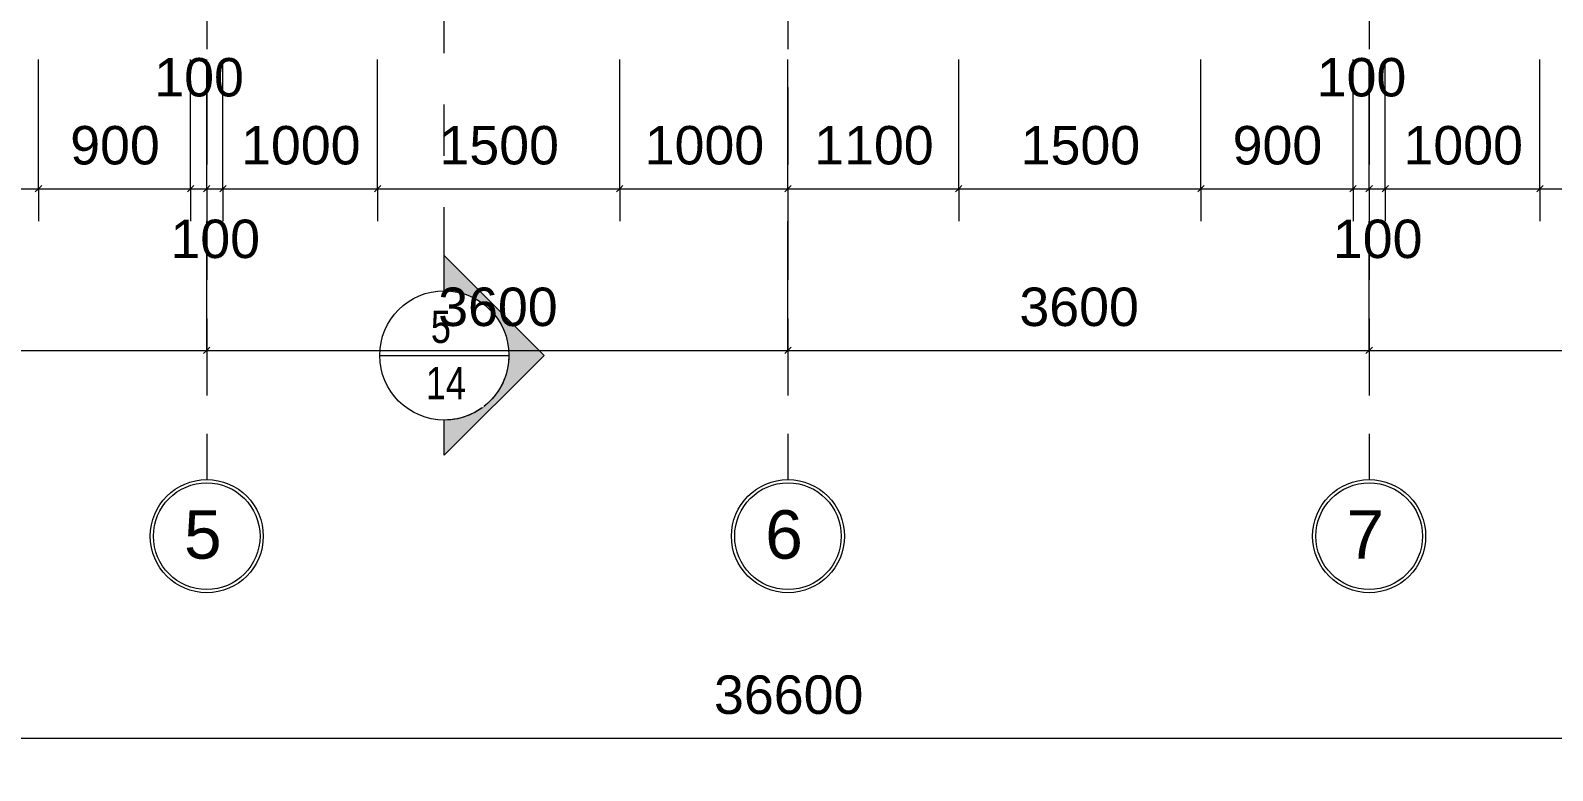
# Model space of a CAD drawing. Header units: millimetres. Extents: x -10792 to 44600, y -5903 to 19992.
# Drawn here: x 14158 to 23586, y -4800 to -221 of the extents above; entities that cross this region are included whole.
import ezdxf

# ---------------------------------------------------------------- set-up
doc = ezdxf.new("R2010")
doc.units = ezdxf.units.MM
for name, pattern in [('Abgebrochen', [714.375, 476.25, -238.125]), ('Aligning Line', [635, 317.5, -317.5]), ('Hidden', [714.375, 476.25, -238.125])]:
    doc.linetypes.add(name, pattern=pattern)
for name, color, linetype, lineweight in [('A-ANNO-DIMS', 211, 'Continuous', 9), ('A-ANNO-DIMS-100', 211, 'Continuous', 9), ('G-ANNO-SYMB', 111, 'Abgebrochen', 9), ('S-GRID', 1, 'Continuous', 9), ('S-GRID-IDEN', 1, 'Continuous', 9)]:
    doc.layers.add(name, color=color, linetype=linetype, lineweight=lineweight)
doc.styles.add('Arial_1', font='arial.ttf', dxfattribs={"width": 0.8, "height": 200})
doc.styles.add('Arial_2', font='arial.ttf', dxfattribs={"height": 300})
doc.styles.add('Arial_5', font='arial.ttf', dxfattribs={"height": 238.125})
doc.dimstyles.new('SecretInternalLinAngDimStyle5p4736185', dxfattribs={"dimscale": 304.8, "dimtxt": 242.94927, "dimasz": 0.130208, "dimexe": 0.656168, "dimexo": 0.0625, "dimgap": 0.260417, "dimtad": 1, "dimdec": 0, "dimrnd": 100, "dimzin": 0, "dimdsep": 46, "dimtxsty": 'Arial_5', "dimblk1": 'OBLIQUE', "dimblk2": 'OBLIQUE', "dimsah": 1, "dimcen": 0.09, "dimdle": 0.492126, "dimazin": 0, "dimtfac": 1, "dimtdec": 4, "dimtix": 1, "dimtmove": 0, "dimatfit": 3, "dimfxl": 2.624672, "dimfxlon": 1, "dimtvp": 1, "dimtolj": 1, "dimtzin": 0, "dimarcsym": 2})
doc.dimstyles.new('SecretInternalLinAngDimStyle5p4736185_1', dxfattribs={"dimscale": 304.8, "dimtxt": 242.94927, "dimasz": 0.130208, "dimexe": 0.656168, "dimexo": 0.0625, "dimgap": 0.260417, "dimtad": 1, "dimdec": 0, "dimrnd": 100, "dimzin": 0, "dimdsep": 46, "dimtxsty": 'Arial_5', "dimblk1": 'OBLIQUE', "dimblk2": 'OBLIQUE', "dimsah": 1, "dimcen": 0.09, "dimdle": 0.492126, "dimazin": 0, "dimtfac": 1, "dimtdec": 4, "dimtix": 1, "dimtmove": 2, "dimatfit": 3, "dimfxl": 2.624672, "dimfxlon": 1, "dimtvp": 1, "dimtolj": 1, "dimtzin": 0, "dimarcsym": 2})

# ---------------------------------------------------------------- blocks, each defined once
blk = doc.blocks.new('Section - CAT DUNG-122916-01_MẶT BẰNG TẦNG 1')
at = {"layer": 'G-ANNO-SYMB', "linetype": 'Continuous'}
h = blk.add_hatch(color=256, dxfattribs=at)
edge = h.paths.add_edge_path()
edge.add_line((0.181, 0), (-2, 0))
edge.add_arc((-6, 0), 4, 0, 90)
edge.add_arc((-6, 0), 4, 90, 180)
edge.add_line((-10, 0), (-12.181, 0))
edge.add_line((-12.181, 0), (-6, 6.181))
edge.add_line((-6, 6.181), (0.181, 0))
for p, q in [((-6, 6.181), (-12.181, 0)), ((0.181, 0), (-6, 6.181)), ((-12.181, 0), (-10, 0)), ((-2, 0), (0.181, 0))]:
    blk.add_line(p, q, dxfattribs=at)
for start, end in [(360, 180), (90, 180), (0, 90), (180, 360)]:
    blk.add_arc((-6, 0), 4, start, end, dxfattribs=at)
blk = doc.blocks.new('Grid - TRUC  D1-102336-01_MẶT BẰNG TẦNG 1')
at = {"layer": 'S-GRID-IDEN'}
for radius in [3.5, 3.3]:
    blk.add_circle((0, 0), radius, dxfattribs=at)
blk = doc.blocks.new('DIMBLOCK1-01_MẶT BẰNG TẦNG 1')
at = {"layer": 'A-ANNO-DIMS-100', "transparency": 16777216}
for p, q in [((550, -4600), (550, -3800)), ((37150, -4600), (37150, -3800)), ((400, -4600), (37300, -4600)), ((550, -4600), (530.2, -4619.8)), ((550, -4600), (569.8, -4580.2)), ((550, -4600), (550, -4800)), ((37150, -4600), (37130.2, -4619.8)), ((37150, -4600), (37169.8, -4580.2)), ((37150, -4600), (37150, -4800))]:
    blk.add_line(p, q, dxfattribs=at)
at = {"layer": 'A-ANNO-DIMS-100', "color": 0, "transparency": 16777216, "insert": (18392.1, -4211.5), "char_height": 238.12, "width": 1098.878, "attachment_point": 1, "line_spacing_factor": 0.941778, "style": 'Arial_5'}
blk.add_mtext('36600', dxfattribs=at)
blk = doc.blocks.new('_Oblique')
at = {"color": 0, "linetype": 'ByBlock', "lineweight": -2}
blk.add_line((-0.5, -0.5), (0.5, 0.5), dxfattribs=at)
blk = doc.blocks.new('DIMBLOCK5-01_MẶT BẰNG TẦNG 1')
at = {"layer": 'A-ANNO-DIMS-100', "transparency": 16777216}
for p, q in [((11650, -2200), (11650, -1400)), ((15250, -2200), (15250, -1400)), ((11650, -2200), (11630.2, -2219.8)), ((11650, -2200), (11669.8, -2180.2)), ((11650, -2200), (15250, -2200)), ((11650, -2200), (11650, -2400)), ((15250, -2200), (15230.2, -2219.8)), ((15250, -2200), (15269.8, -2180.2)), ((15250, -2200), (15250, -2400))]:
    blk.add_line(p, q, dxfattribs=at)
at = {"layer": 'A-ANNO-DIMS-100', "color": 0, "transparency": 16777216, "insert": (13083.7, -1811.5), "char_height": 238.12, "width": 879.103, "attachment_point": 1, "line_spacing_factor": 0.941778, "style": 'Arial_5'}
blk.add_mtext('3600', dxfattribs=at)
blk = doc.blocks.new('DIMBLOCK6-01_MẶT BẰNG TẦNG 1')
at = {"layer": 'A-ANNO-DIMS-100', "transparency": 16777216}
for p, q in [((15250, -2200), (15250, -1400)), ((18850, -2200), (18850, -1400)), ((15250, -2200), (15230.2, -2219.8)), ((15250, -2200), (15269.8, -2180.2)), ((15250, -2200), (18850, -2200)), ((15250, -2200), (15250, -2400)), ((18850, -2200), (18830.2, -2219.8)), ((18850, -2200), (18869.8, -2180.2)), ((18850, -2200), (18850, -2400))]:
    blk.add_line(p, q, dxfattribs=at)
at = {"layer": 'A-ANNO-DIMS-100', "color": 0, "transparency": 16777216, "insert": (16683.7, -1811.5), "char_height": 238.12, "width": 879.103, "attachment_point": 1, "line_spacing_factor": 0.941778, "style": 'Arial_5'}
blk.add_mtext('3600', dxfattribs=at)
blk = doc.blocks.new('DIMBLOCK7-01_MẶT BẰNG TẦNG 1')
at = {"layer": 'A-ANNO-DIMS-100', "transparency": 16777216}
for p, q in [((18850, -2200), (18850, -1400)), ((22450, -2200), (22450, -1400)), ((18850, -2200), (18830.2, -2219.8)), ((18850, -2200), (18869.8, -2180.2)), ((18850, -2200), (22450, -2200)), ((18850, -2200), (18850, -2400)), ((22450, -2200), (22430.2, -2219.8)), ((22450, -2200), (22469.8, -2180.2)), ((22450, -2200), (22450, -2400))]:
    blk.add_line(p, q, dxfattribs=at)
at = {"layer": 'A-ANNO-DIMS-100', "color": 0, "transparency": 16777216, "insert": (20283.7, -1811.5), "char_height": 238.12, "width": 879.103, "attachment_point": 1, "line_spacing_factor": 0.941778, "style": 'Arial_5'}
blk.add_mtext('3600', dxfattribs=at)
blk = doc.blocks.new('DIMBLOCK8-01_MẶT BẰNG TẦNG 1')
at = {"layer": 'A-ANNO-DIMS-100', "transparency": 16777216}
for p, q in [((22450, -2200), (22450, -1400)), ((26050, -2200), (26050, -1400)), ((22450, -2200), (22430.2, -2219.8)), ((22450, -2200), (22469.8, -2180.2)), ((22450, -2200), (26050, -2200)), ((22450, -2200), (22450, -2400)), ((26050, -2200), (26030.2, -2219.8)), ((26050, -2200), (26069.8, -2180.2)), ((26050, -2200), (26050, -2400))]:
    blk.add_line(p, q, dxfattribs=at)
at = {"layer": 'A-ANNO-DIMS-100', "color": 0, "transparency": 16777216, "insert": (23883.7, -1811.5), "char_height": 238.12, "width": 879.103, "attachment_point": 1, "line_spacing_factor": 0.941778, "style": 'Arial_5'}
blk.add_mtext('3600', dxfattribs=at)
blk = doc.blocks.new('DIMBLOCK32-01_MẶT BẰNG TẦNG 1')
at = {"layer": 'A-ANNO-DIMS-100', "transparency": 16777216}
for p, q in [((12708, -1200), (12708, -400)), ((14208, -1200), (14208, -400)), ((12708, -1200), (12688.2, -1219.8)), ((12708, -1200), (12727.8, -1180.2)), ((12708, -1200), (14208, -1200)), ((12708, -1200), (12708, -1400)), ((14208, -1200), (14188.2, -1219.8)), ((14208, -1200), (14227.8, -1180.2)), ((14208, -1200), (14208, -1400))]:
    blk.add_line(p, q, dxfattribs=at)
at = {"layer": 'A-ANNO-DIMS-100', "color": 0, "transparency": 16777216, "insert": (13091.7, -811.5), "char_height": 238.12, "width": 879.103, "attachment_point": 1, "line_spacing_factor": 0.941778, "style": 'Arial_5'}
blk.add_mtext('1500', dxfattribs=at)
blk = doc.blocks.new('DIMBLOCK33-01_MẶT BẰNG TẦNG 1')
at = {"layer": 'A-ANNO-DIMS-100', "transparency": 16777216}
for p, q in [((14208, -1200), (14208, -400)), ((15150, -1200), (15150, -400)), ((14208, -1200), (14188.2, -1219.8)), ((14208, -1200), (14227.8, -1180.2)), ((14208, -1200), (15150, -1200)), ((14208, -1200), (14208, -1400)), ((15150, -1200), (15130.2, -1219.8)), ((15150, -1200), (15169.8, -1180.2)), ((15150, -1200), (15150, -1400))]:
    blk.add_line(p, q, dxfattribs=at)
at = {"layer": 'A-ANNO-DIMS-100', "color": 0, "transparency": 16777216, "insert": (14404.3, -811.5), "char_height": 238.12, "width": 659.327, "attachment_point": 1, "line_spacing_factor": 0.941778, "style": 'Arial_5'}
blk.add_mtext('900', dxfattribs=at)
blk = doc.blocks.new('DIMBLOCK34-01_MẶT BẰNG TẦNG 1')
at = {"layer": 'A-ANNO-DIMS-100', "transparency": 16777216}
for p, q in [((15150, -1200), (15150, -400)), ((15250, -1200), (15250, -400)), ((15150, -1200), (15130.2, -1219.8)), ((15150, -1200), (15169.8, -1180.2)), ((15150, -1200), (15250, -1200)), ((15150, -1200), (15150, -1400)), ((15250, -1200), (15230.2, -1219.8)), ((15250, -1200), (15269.8, -1180.2)), ((15250, -1200), (15250, -1400))]:
    blk.add_line(p, q, dxfattribs=at)
at = {"layer": 'A-ANNO-DIMS-100', "color": 0, "transparency": 16777216, "insert": (14925.3, -390.9), "char_height": 238.12, "width": 659.327, "attachment_point": 1, "line_spacing_factor": 0.941778, "style": 'Arial_5'}
blk.add_mtext('100', dxfattribs=at)
blk = doc.blocks.new('DIMBLOCK35-01_MẶT BẰNG TẦNG 1')
at = {"layer": 'A-ANNO-DIMS-100', "transparency": 16777216}
for p, q in [((15250, -1200), (15250, -400)), ((15350, -1200), (15350, -400)), ((15250, -1200), (15230.2, -1219.8)), ((15250, -1200), (15269.8, -1180.2)), ((15250, -1200), (15350, -1200)), ((15250, -1200), (15250, -1400)), ((15350, -1200), (15330.2, -1219.8)), ((15350, -1200), (15369.8, -1180.2)), ((15350, -1200), (15350, -1400))]:
    blk.add_line(p, q, dxfattribs=at)
at = {"layer": 'A-ANNO-DIMS-100', "color": 0, "transparency": 16777216, "insert": (15025.3, -1390.9), "char_height": 238.12, "width": 659.327, "attachment_point": 1, "line_spacing_factor": 0.941778, "style": 'Arial_5'}
blk.add_mtext('100', dxfattribs=at)
blk = doc.blocks.new('DIMBLOCK36-01_MẶT BẰNG TẦNG 1')
at = {"layer": 'A-ANNO-DIMS-100', "transparency": 16777216}
for p, q in [((15350, -1200), (15350, -400)), ((16308, -1200), (16308, -400)), ((15350, -1200), (15330.2, -1219.8)), ((15350, -1200), (15369.8, -1180.2)), ((15350, -1200), (16308, -1200)), ((15350, -1200), (15350, -1400)), ((16308, -1200), (16288.2, -1219.8)), ((16308, -1200), (16327.8, -1180.2)), ((16308, -1200), (16308, -1400))]:
    blk.add_line(p, q, dxfattribs=at)
at = {"layer": 'A-ANNO-DIMS-100', "color": 0, "transparency": 16777216, "insert": (15462.7, -811.5), "char_height": 238.12, "width": 879.103, "attachment_point": 1, "line_spacing_factor": 0.941778, "style": 'Arial_5'}
blk.add_mtext('1000', dxfattribs=at)
blk = doc.blocks.new('DIMBLOCK37-01_MẶT BẰNG TẦNG 1')
at = {"layer": 'A-ANNO-DIMS-100', "transparency": 16777216}
for p, q in [((16308, -1200), (16308, -400)), ((17808, -1200), (17808, -400)), ((16308, -1200), (16288.2, -1219.8)), ((16308, -1200), (16327.8, -1180.2)), ((16308, -1200), (17808, -1200)), ((16308, -1200), (16308, -1400)), ((17808, -1200), (17788.2, -1219.8)), ((17808, -1200), (17827.8, -1180.2)), ((17808, -1200), (17808, -1400))]:
    blk.add_line(p, q, dxfattribs=at)
at = {"layer": 'A-ANNO-DIMS-100', "color": 0, "transparency": 16777216, "insert": (16691.7, -811.5), "char_height": 238.12, "width": 879.103, "attachment_point": 1, "line_spacing_factor": 0.941778, "style": 'Arial_5'}
blk.add_mtext('1500', dxfattribs=at)
blk = doc.blocks.new('DIMBLOCK38-01_MẶT BẰNG TẦNG 1')
at = {"layer": 'A-ANNO-DIMS-100', "transparency": 16777216}
for p, q in [((17808, -1200), (17808, -400)), ((18850, -1200), (18850, -400)), ((17808, -1200), (17788.2, -1219.8)), ((17808, -1200), (17827.8, -1180.2)), ((17808, -1200), (18850, -1200)), ((17808, -1200), (17808, -1400)), ((18850, -1200), (18830.2, -1219.8)), ((18850, -1200), (18869.8, -1180.2)), ((18850, -1200), (18850, -1400))]:
    blk.add_line(p, q, dxfattribs=at)
at = {"layer": 'A-ANNO-DIMS-100', "color": 0, "transparency": 16777216, "insert": (17962.7, -811.5), "char_height": 238.12, "width": 879.103, "attachment_point": 1, "line_spacing_factor": 0.941778, "style": 'Arial_5'}
blk.add_mtext('1000', dxfattribs=at)
blk = doc.blocks.new('DIMBLOCK39-01_MẶT BẰNG TẦNG 1')
at = {"layer": 'A-ANNO-DIMS-100', "transparency": 16777216}
for p, q in [((18850, -1200), (18850, -400)), ((19908, -1200), (19908, -400)), ((18850, -1200), (18830.2, -1219.8)), ((18850, -1200), (18869.8, -1180.2)), ((18850, -1200), (19908, -1200)), ((18850, -1200), (18850, -1400)), ((19908, -1200), (19888.2, -1219.8)), ((19908, -1200), (19927.8, -1180.2)), ((19908, -1200), (19908, -1400))]:
    blk.add_line(p, q, dxfattribs=at)
at = {"layer": 'A-ANNO-DIMS-100', "color": 0, "transparency": 16777216, "insert": (19012.7, -811.5), "char_height": 238.12, "width": 879.103, "attachment_point": 1, "line_spacing_factor": 0.941778, "style": 'Arial_5'}
blk.add_mtext('1100', dxfattribs=at)
blk = doc.blocks.new('DIMBLOCK40-01_MẶT BẰNG TẦNG 1')
at = {"layer": 'A-ANNO-DIMS-100', "transparency": 16777216}
for p, q in [((19908, -1200), (19908, -400)), ((21408, -1200), (21408, -400)), ((19908, -1200), (19888.2, -1219.8)), ((19908, -1200), (19927.8, -1180.2)), ((19908, -1200), (21408, -1200)), ((19908, -1200), (19908, -1400)), ((21408, -1200), (21388.2, -1219.8)), ((21408, -1200), (21427.8, -1180.2)), ((21408, -1200), (21408, -1400))]:
    blk.add_line(p, q, dxfattribs=at)
at = {"layer": 'A-ANNO-DIMS-100', "color": 0, "transparency": 16777216, "insert": (20291.7, -811.5), "char_height": 238.12, "width": 879.103, "attachment_point": 1, "line_spacing_factor": 0.941778, "style": 'Arial_5'}
blk.add_mtext('1500', dxfattribs=at)
blk = doc.blocks.new('DIMBLOCK41-01_MẶT BẰNG TẦNG 1')
at = {"layer": 'A-ANNO-DIMS-100', "transparency": 16777216}
for p, q in [((21408, -1200), (21408, -400)), ((22350, -1200), (22350, -400)), ((21408, -1200), (21388.2, -1219.8)), ((21408, -1200), (21427.8, -1180.2)), ((21408, -1200), (22350, -1200)), ((21408, -1200), (21408, -1400)), ((22350, -1200), (22330.2, -1219.8)), ((22350, -1200), (22369.8, -1180.2)), ((22350, -1200), (22350, -1400))]:
    blk.add_line(p, q, dxfattribs=at)
at = {"layer": 'A-ANNO-DIMS-100', "color": 0, "transparency": 16777216, "insert": (21604.3, -811.5), "char_height": 238.12, "width": 659.327, "attachment_point": 1, "line_spacing_factor": 0.941778, "style": 'Arial_5'}
blk.add_mtext('900', dxfattribs=at)
blk = doc.blocks.new('DIMBLOCK42-01_MẶT BẰNG TẦNG 1')
at = {"layer": 'A-ANNO-DIMS-100', "transparency": 16777216}
for p, q in [((22350, -1200), (22350, -400)), ((22450, -1200), (22450, -400)), ((22350, -1200), (22330.2, -1219.8)), ((22350, -1200), (22369.8, -1180.2)), ((22350, -1200), (22450, -1200)), ((22350, -1200), (22350, -1400)), ((22450, -1200), (22430.2, -1219.8)), ((22450, -1200), (22469.8, -1180.2)), ((22450, -1200), (22450, -1400))]:
    blk.add_line(p, q, dxfattribs=at)
at = {"layer": 'A-ANNO-DIMS-100', "color": 0, "transparency": 16777216, "insert": (22125.3, -390.9), "char_height": 238.12, "width": 659.327, "attachment_point": 1, "line_spacing_factor": 0.941778, "style": 'Arial_5'}
blk.add_mtext('100', dxfattribs=at)
blk = doc.blocks.new('DIMBLOCK43-01_MẶT BẰNG TẦNG 1')
at = {"layer": 'A-ANNO-DIMS-100', "transparency": 16777216}
for p, q in [((22450, -1200), (22450, -400)), ((22550, -1200), (22550, -400)), ((22450, -1200), (22430.2, -1219.8)), ((22450, -1200), (22469.8, -1180.2)), ((22450, -1200), (22550, -1200)), ((22450, -1200), (22450, -1400)), ((22550, -1200), (22530.2, -1219.8)), ((22550, -1200), (22569.8, -1180.2)), ((22550, -1200), (22550, -1400))]:
    blk.add_line(p, q, dxfattribs=at)
at = {"layer": 'A-ANNO-DIMS-100', "color": 0, "transparency": 16777216, "insert": (22225.3, -1390.9), "char_height": 238.12, "width": 659.327, "attachment_point": 1, "line_spacing_factor": 0.941778, "style": 'Arial_5'}
blk.add_mtext('100', dxfattribs=at)
blk = doc.blocks.new('DIMBLOCK44-01_MẶT BẰNG TẦNG 1')
at = {"layer": 'A-ANNO-DIMS-100', "transparency": 16777216}
for p, q in [((22550, -1200), (22550, -400)), ((23508, -1200), (23508, -400)), ((22550, -1200), (22530.2, -1219.8)), ((22550, -1200), (22569.8, -1180.2)), ((22550, -1200), (23508, -1200)), ((22550, -1200), (22550, -1400)), ((23508, -1200), (23488.2, -1219.8)), ((23508, -1200), (23527.8, -1180.2)), ((23508, -1200), (23508, -1400))]:
    blk.add_line(p, q, dxfattribs=at)
at = {"layer": 'A-ANNO-DIMS-100', "color": 0, "transparency": 16777216, "insert": (22662.7, -811.5), "char_height": 238.12, "width": 879.103, "attachment_point": 1, "line_spacing_factor": 0.941778, "style": 'Arial_5'}
blk.add_mtext('1000', dxfattribs=at)
blk = doc.blocks.new('DIMBLOCK45-01_MẶT BẰNG TẦNG 1')
at = {"layer": 'A-ANNO-DIMS-100', "transparency": 16777216}
for p, q in [((23508, -1200), (23508, -400)), ((25008, -1200), (25008, -400)), ((23508, -1200), (23488.2, -1219.8)), ((23508, -1200), (23527.8, -1180.2)), ((23508, -1200), (25008, -1200)), ((23508, -1200), (23508, -1400)), ((25008, -1200), (24988.2, -1219.8)), ((25008, -1200), (25027.8, -1180.2)), ((25008, -1200), (25008, -1400))]:
    blk.add_line(p, q, dxfattribs=at)
at = {"layer": 'A-ANNO-DIMS-100', "color": 0, "transparency": 16777216, "insert": (23891.7, -811.5), "char_height": 238.12, "width": 879.103, "attachment_point": 1, "line_spacing_factor": 0.941778, "style": 'Arial_5'}
blk.add_mtext('1500', dxfattribs=at)

msp = doc.modelspace()

# ---------------------------------------------------------------- linework, layer by layer
at = {"layer": 'G-ANNO-SYMB', "linetype": 'Aligning Line'}
msp.add_line((16721.6, -1631.2), (16721.6, 16271.6), dxfattribs=at)
at = {"layer": 'G-ANNO-SYMB', "linetype": 'Continuous'}
msp.add_line((16321.6, -2231.2), (17121.6, -2231.2), dxfattribs=at)
at = {"layer": 'S-GRID', "linetype": 'Hidden'}
for p, q in [((15250, 18000), (15250, -3000)), ((18850, 18000), (18850, -3000)), ((22450, 18000), (22450, -3000))]:
    msp.add_line(p, q, dxfattribs=at)

# ---------------------------------------------------------------- block references
at = {"layer": 'G-ANNO-SYMB', "linetype": 'Continuous', "extrusion": (0, 0, -1), "xscale": 99.99999999999991, "yscale": 99.99999999999991, "zscale": 99.99999999999991, "rotation": 90.0000000000001}
msp.add_blockref('Section - CAT DUNG-122916-01_MẶT BẰNG TẦNG 1', (-16721.6, -1631.2), dxfattribs=at)
at = {"layer": 'S-GRID-IDEN', "xscale": 99.99999999999991, "yscale": 99.99999999999991, "zscale": 99.99999999999991, "rotation": 180}
for p in [(15250, -3350), (18850, -3350), (22450, -3350)]:
    msp.add_blockref('Grid - TRUC  D1-102336-01_MẶT BẰNG TẦNG 1', p, dxfattribs=at)

# ---------------------------------------------------------------- dimensions: what is measured, and where the dimension line sits
at = {"layer": 'A-ANNO-DIMS'}
for base, p1, p2, override, picture, middle in [((14208, -1200), (12708, -400), (14208, -400), {"dimpost": '<>', "dimfxl": 1500}, 'DIMBLOCK32-01_MẶT BẰNG TẦNG 1', (13458, -999)), ((15150, -1200), (14208, -400), (15150, -400), {"dimpost": '<>', "dimfxl": 941.995195}, 'DIMBLOCK33-01_MẶT BẰNG TẦNG 1', (14679, -999)), ((16308, -1200), (15350, -400), (16308, -400), {"dimpost": '<>', "dimfxl": 958.004805}, 'DIMBLOCK36-01_MẶT BẰNG TẦNG 1', (15829, -999)), ((17808, -1200), (16308, -400), (17808, -400), {"dimpost": '<>', "dimfxl": 1500}, 'DIMBLOCK37-01_MẶT BẰNG TẦNG 1', (17058, -999)), ((18850, -1200), (17808, -400), (18850, -400), {"dimpost": '<>', "dimfxl": 1041.995195}, 'DIMBLOCK38-01_MẶT BẰNG TẦNG 1', (18329, -999)), ((19908, -1200), (18850, -400), (19908, -400), {"dimpost": '<>', "dimfxl": 1058.004805}, 'DIMBLOCK39-01_MẶT BẰNG TẦNG 1', (19379, -999)), ((21408, -1200), (19908, -400), (21408, -400), {"dimpost": '<>', "dimfxl": 1500}, 'DIMBLOCK40-01_MẶT BẰNG TẦNG 1', (20658, -999)), ((22350, -1200), (21408, -400), (22350, -400), {"dimpost": '<>', "dimfxl": 941.995195}, 'DIMBLOCK41-01_MẶT BẰNG TẦNG 1', (21879, -999)), ((23508, -1200), (22550, -400), (23508, -400), {"dimpost": '<>', "dimfxl": 958.004805}, 'DIMBLOCK44-01_MẶT BẰNG TẦNG 1', (23029, -999)), ((25008, -1200), (23508, -400), (25008, -400), {"dimpost": '<>', "dimfxl": 1500}, 'DIMBLOCK45-01_MẶT BẰNG TẦNG 1', (24258, -999)), ((15250, -2200), (11650, -1400), (15250, -1400), {"dimpost": '<>', "dimfxl": 3600}, 'DIMBLOCK5-01_MẶT BẰNG TẦNG 1', (13450, -1999)), ((22450, -2200), (18850, -1400), (22450, -1400), {"dimpost": '<>', "dimfxl": 3600}, 'DIMBLOCK7-01_MẶT BẰNG TẦNG 1', (20650, -1999)), ((26050, -2200), (22450, -1400), (26050, -1400), {"dimpost": '<>', "dimfxl": 3600}, 'DIMBLOCK8-01_MẶT BẰNG TẦNG 1', (24250, -1999)), ((37150, -4600), (550, -3800), (37150, -3800), {"dimpost": '<>', "dimfxl": 36600}, 'DIMBLOCK1-01_MẶT BẰNG TẦNG 1', (18850, -4399))]:
    dim = msp.add_linear_dim(base=base, p1=p1, p2=p2, dimstyle='SecretInternalLinAngDimStyle5p4736185', override=override, dxfattribs=at)
    dim.commit()
    dim.dimension.update_dxf_attribs({"geometry": picture, "text_midpoint": middle})
for base, p1, p2, picture, middle in [((15250, -1200), (15150, -400), (15250, -400), 'DIMBLOCK34-01_MẶT BẰNG TẦNG 1', (15254.9, -549.6)), ((15350, -1200), (15250, -400), (15350, -400), 'DIMBLOCK35-01_MẶT BẰNG TẦNG 1', (15354.9, -1549.6)), ((22450, -1200), (22350, -400), (22450, -400), 'DIMBLOCK42-01_MẶT BẰNG TẦNG 1', (22454.9, -549.6)), ((22550, -1200), (22450, -400), (22550, -400), 'DIMBLOCK43-01_MẶT BẰNG TẦNG 1', (22554.9, -1549.6))]:
    dim = msp.add_linear_dim(base=base, p1=p1, p2=p2, dimstyle='SecretInternalLinAngDimStyle5p4736185_1', override={"dimpost": '<>', "dimfxl": 100}, dxfattribs=at)
    dim.commit()
    dim.dimension.update_dxf_attribs({"geometry": picture, "text_midpoint": middle, "dimtype": 160})

# ---------------------------------------------------------------- next in the draw order: texts
at = {"layer": 'G-ANNO-SYMB', "linetype": 'Continuous', "char_height": 200, "attachment_point": 1, "style": 'Arial_1', "bg_fill": 3, "box_fill_scale": 1.25, "bg_fill_color": 9, "bg_fill_true_color": 13158600, "bg_fill_transparency": 0}
for s, insert, width in [('5', (16638.2, -1954.2), 153.924), ('14', (16607.1, -2302.7), 307.848)]:
    msp.add_mtext(s, dxfattribs=dict(at, insert=insert, width=width))
at = {"layer": 'S-GRID-IDEN', "char_height": 300, "width": 288.607, "attachment_point": 1, "style": 'Arial_2', "bg_fill": 3, "box_fill_scale": 1.25, "bg_fill_color": 9, "bg_fill_true_color": 13158600, "bg_fill_transparency": 0}
for s, insert in [('5', (15109.2, -3189.2)), ('6', (18709.2, -3189.2)), ('7', (22309.2, -3189.2))]:
    msp.add_mtext(s, dxfattribs=dict(at, insert=insert))

# ---------------------------------------------------------------- next in the draw order: dimensions: what is measured, and where the dimension line sits
at = {"layer": 'A-ANNO-DIMS'}
dim = msp.add_linear_dim(base=(18850, -2200), p1=(15250, -1400), p2=(18850, -1400), dimstyle='SecretInternalLinAngDimStyle5p4736185', override={"dimpost": '<>', "dimfxl": 3600}, dxfattribs=at)
dim.commit()
dim.dimension.update_dxf_attribs({"geometry": 'DIMBLOCK6-01_MẶT BẰNG TẦNG 1', "text_midpoint": (17050, -1999)})

doc.saveas('drawing.dxf')
